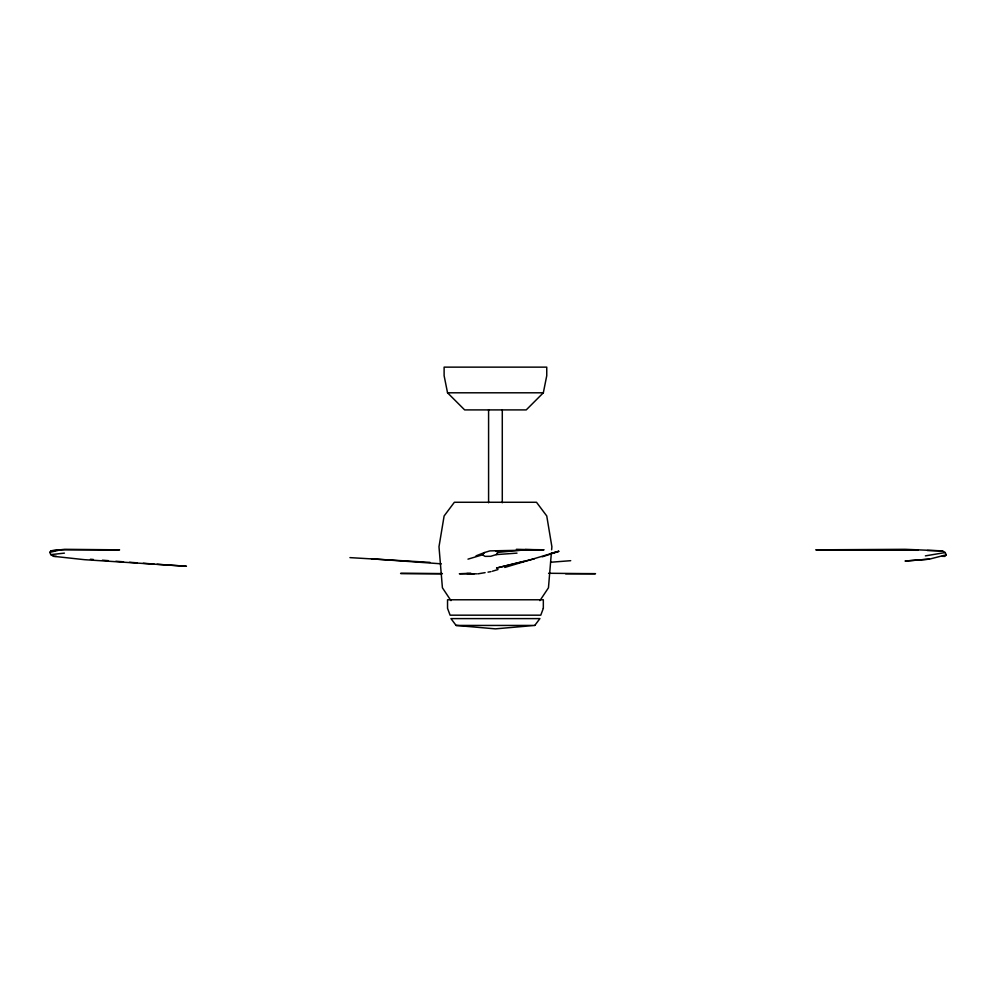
<?xml version="1.0" encoding="UTF-8"?>
<svg xmlns="http://www.w3.org/2000/svg" width="996" height="996" viewBox="0 0 996 996"><rect width="100%" height="100%" fill="white"/><g stroke="black" fill="none" stroke-linecap="round" stroke-linejoin="round"><path stroke-width="1.49" d="M551.373 552.83L548.46 587.802L539.907 600.638M551.635 549.792L551.884 546.754L546.754 515.965L536.495 502.27L454.375 502.27L444.116 515.965L438.987 546.754L442.411 587.802L450.964 600.638M543.33 392.798L546.754 375.691L546.754 367.138L444.116 367.138L444.116 375.691L447.54 392.798L464.646 409.904L526.224 409.904L543.33 392.798L447.54 392.798M534.777 625.438L539.907 618.603L450.964 618.603L456.093 625.438L495.435 628.862L534.777 625.438L456.093 625.438M157.082 564.271L186.439 566.251L84.585 559.69L53.498 556.303L50.796 554.623L49.8 552.357L51.095 550.8L64.728 549.306L119.595 549.842L60.383 549.854L51.095 550.8L53.933 550.888M917.938 550.278L815.824 549.842L905.202 549.306L942.502 550.888L945.204 552.556L946.2 554.834L944.905 556.378L942.067 556.303M467.983 559.142L482.475 554.834L484.467 552.556L489.883 550.888L544.053 549.78L525.203 549.531M482.475 554.834L485.064 556.378L490.729 556.303L496.145 554.623L498.137 552.357L525.041 549.854M504.735 567.459L558.768 551.311L552.332 553.054M476.026 555.868L484.467 552.556M542.247 556.814L558.768 551.311M492.335 571.243L497.988 569.563M929.405 559.142L905.289 561.022L929.405 559.142L946.2 554.834M523.796 561.408L496.568 568.044L534.267 558.843M49.8 552.357L60.383 549.854M477.843 573.858L485.114 572.638M488.015 572.14L490.916 571.654M925.384 555.868L945.204 552.556M50.796 554.623L64.416 553.129M550.688 562.242L570.708 560.686M496.145 554.623L516.999 553.129M476.636 573.833L459.343 573.746L470.747 573.273M442.411 573.559L400.579 573.447L441.925 573.783M565.628 573.808L595.521 573.696L548.584 573.273M98.978 549.78L104.729 549.78M927.251 550.502L942.502 550.888M516.376 549.306L535.375 549.792M53.498 556.303L56.336 556.378M466.788 573.497L474.208 573.808M349.945 557.623L429.986 562.367M376.737 559.092L371.508 558.793L441.303 563.836M900.87 549.854L906.87 550.253M143.287 563.275L154.019 564.047M115.922 561.246L123.504 561.819M129.567 562.267L137.149 562.84M90.424 559.254L93.412 559.491M102.401 560.2L108.402 560.661M495.535 550.8L498.137 552.357M502.283 409.742L502.283 502.756M488.588 409.742L488.588 502.756M543.33 608.332L540.766 615.179L450.105 615.179L447.54 608.332L447.54 599.779L543.33 599.779L543.33 608.332"/></g></svg>
